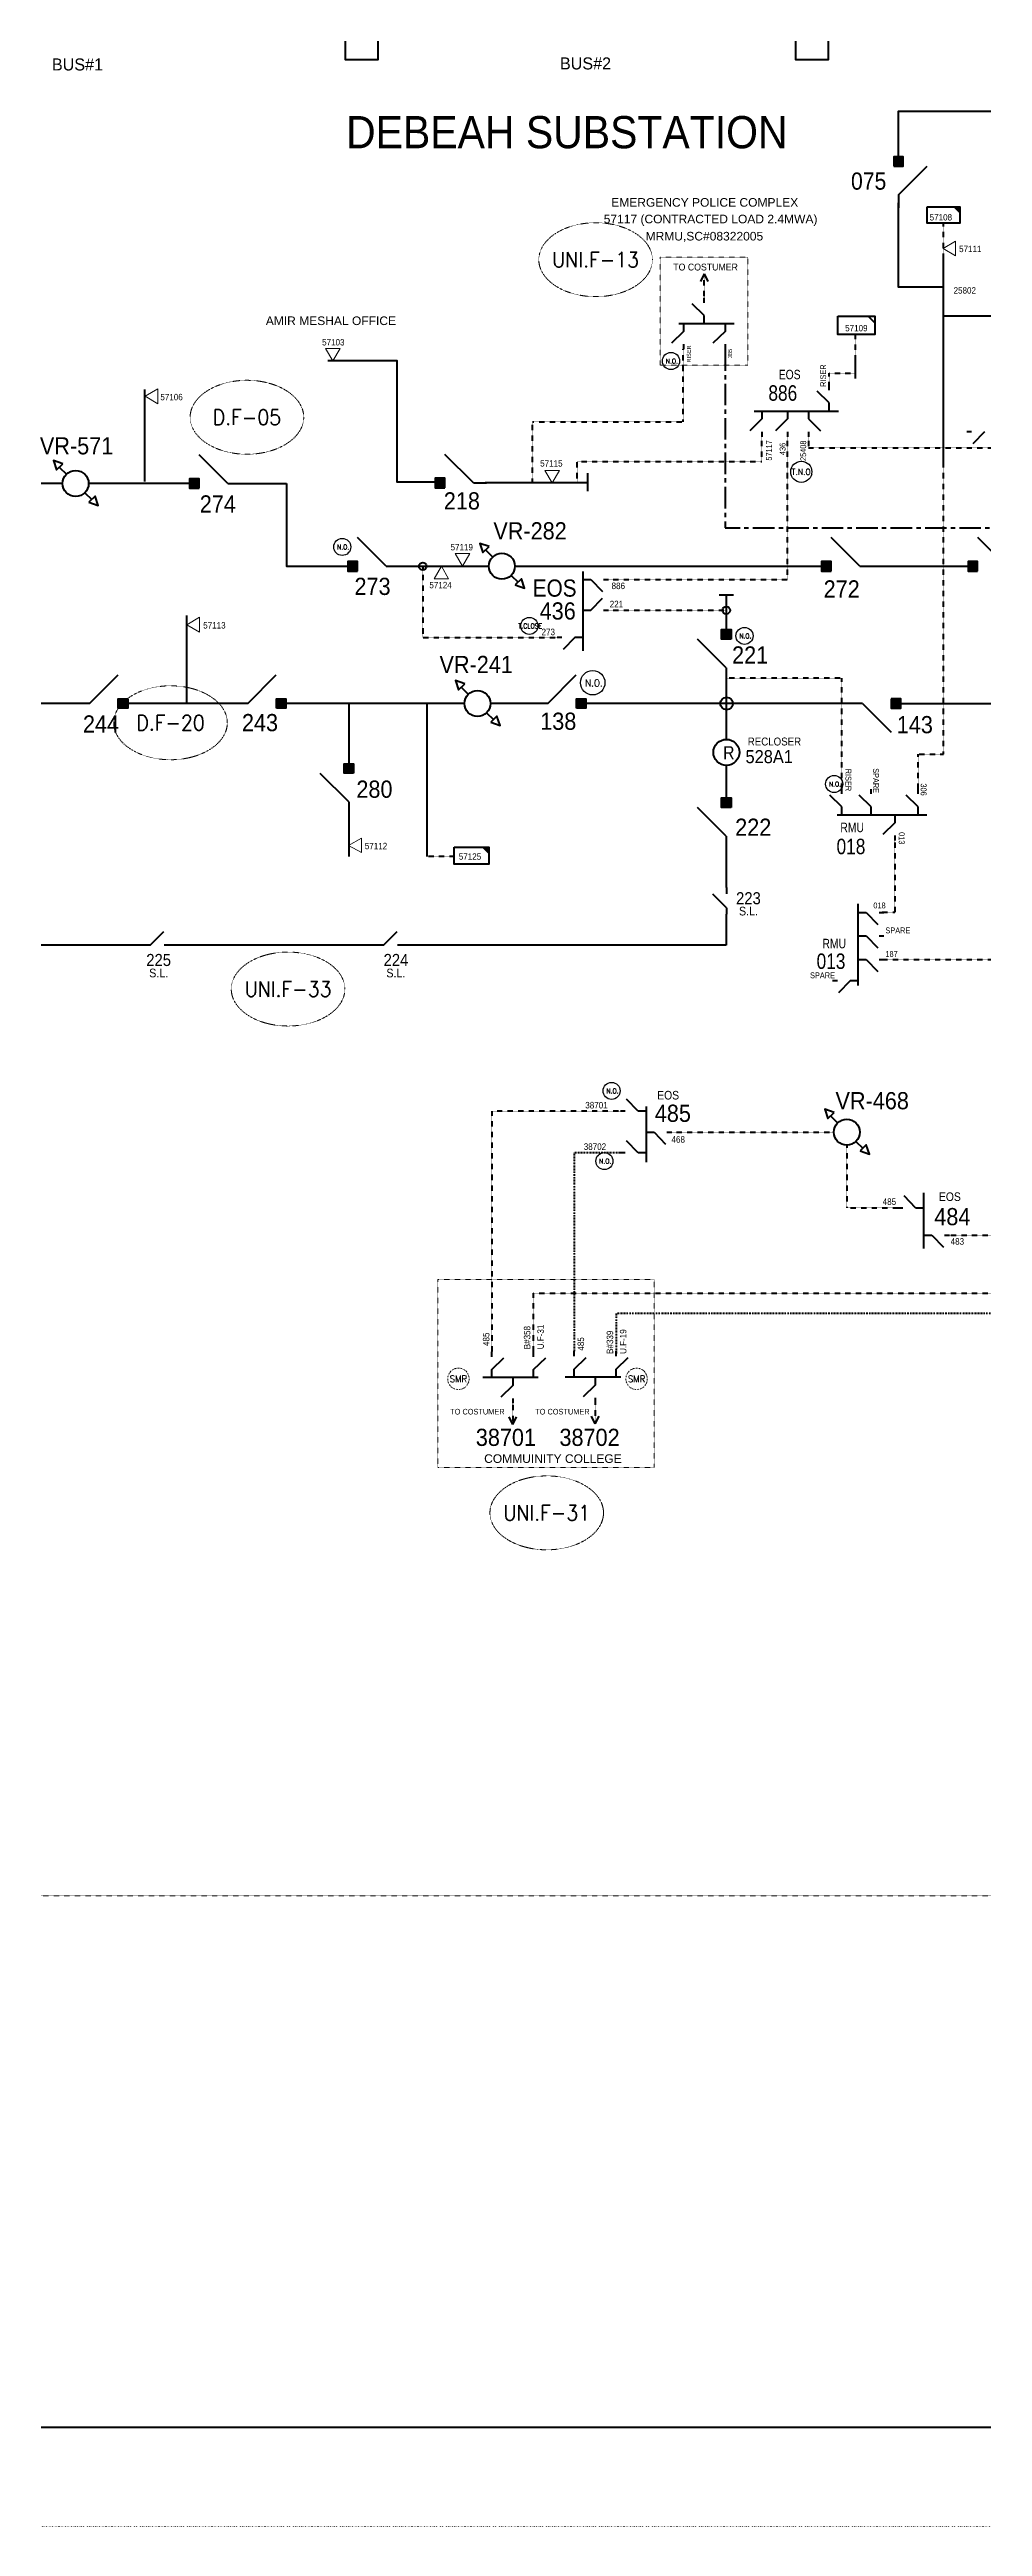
# Model space of a CAD drawing. Header units: metres. Extents: x 65984 to 144644, y -19036 to 23726.
# Drawn here: x 108566 to 109108, y 19332 to 20772 of the extents above; entities that cross this region are included whole.
import ezdxf
from ezdxf.enums import TextEntityAlignment as Align

# ---------------------------------------------------------------- set-up
doc = ezdxf.new("R2010")
doc.units = ezdxf.units.M
doc.header["$MEASUREMENT"] = 0
for name, pattern in [('( Center )', [2, 1.25, -0.25, 0.25, -0.25]), ('DGN Style 1', [0.6, 0, -0.6]), ('DGN Style 2', [0.023128, 0, -0.023128]), ('DGN Style 3', [0.013877, 0, -0.013877]), ('DGN Style 4', [1.6, 0.8, -0.4, 0, -0.4])]:
    doc.linetypes.add(name, pattern=pattern)
doc.layers.get('0').update_dxf_attribs({"color": 95, "lineweight": 40})
for name, color, linetype, lineweight in [('ABS', 7, 'Continuous', 40), ('ABS NUMBER', 112, 'Continuous', 30), ('D FDR  03', 112, 'Continuous', 40), ('d_eos', 111, 'Continuous', 40), ('d_eos no', 121, 'Continuous', 40), ('d_fco text', 95, 'Continuous', 40), ('d_grid line', 7, 'DGN Style 1', 0), ('d_oh branch', 94, 'Continuous', 40), ('d_switch', 95, 'Continuous', 40), ('d_tf', 1, 'Continuous', 40), ('d_tf no', 6, 'Continuous', 40), ('d_ug cable', 95, 'Continuous', 40), ('d_unit sub', 7, 'Continuous', 40), ('d_village name', 7, 'Continuous', 40), ('FDR  2  19', 172, 'Continuous', 40), ('FDR  4  08', 74, 'Continuous', 40), ('FDR  4  13', 206, 'Continuous', 40), ('fedr no', 95, 'Continuous', 40), ('GRID STATION  04', 7, 'Continuous', 40), ('Level 37', 7, 'Continuous', 0), ('O H MAIN FEEDER', 4, 'Continuous', 100), ('REGULATOR', 5, 'Continuous', 40), ('SW N O', 114, 'Continuous', 30)]:
    doc.layers.add(name, color=color, linetype=linetype, lineweight=lineweight)
doc.styles.add('NASKHF', font='naskhf.shx', dxfattribs={"height": 8})
doc.styles.add('Style-Arial', font='arial.ttf')
doc.styles.add('Style-ENGINEERING', font='ENGINEERING.shx')
doc.styles.add('Style-msdefault', font='msdefault.shx')
doc.styles.add('Style-simplex', font='simplex.shx')
doc.styles.add('Style-STANDARD', font='STANDARD.shx')

# ---------------------------------------------------------------- blocks, each defined once
blk = doc.blocks.new('ABS2_1_1')
at = {"color": 0, "linetype": 'ByBlock', "lineweight": -2, "ltscale": 500}
for q in [(-29900, 43500), (0, 0)]:
    blk.add_line((0, 13600), q, dxfattribs=at)
at = {"color": 0, "linetype": 'ByBlock', "lineweight": -2, "ltscale": 500, "flags": 128}
for points in [[(5000, 43600), (-5000, 43600), (-5000, 53600), (5000, 53600)], [(3791, 49653), (3791, 49653), (3791, 49653)]]:
    blk.add_lwpolyline(points, close=True, dxfattribs=at)
at = {"color": 0, "linetype": 'ByBlock', "lineweight": -2, "ltscale": 500}
for points in [[(5000, 43600), (-5000, 43600), (5000, 53600), (-5000, 53600)], [(3791, 49653), (3791, 49653), (3791, 49653)]]:
    blk.add_solid(points, dxfattribs=at)
blk = doc.blocks.new('*U809')
at = {"layer": 'REGULATOR', "color": 7, "linetype": 'Continuous', "lineweight": 211}
blk.add_circle((0, 0.1), 7.56, dxfattribs=at)
at = {"layer": 'ABS NUMBER', "color": 7, "lineweight": 211, "style": 'Style-ENGINEERING', "width": 0.9}
blk.add_text('R', height=7.56, dxfattribs=at).set_placement((-1.9, 3.7), align=Align.TOP_LEFT)
blk = doc.blocks.new('TF_8')
at = {"color": 0, "linetype": 'ByBlock', "lineweight": -2}
blk.add_line((6.3, 4.95), (9.9, 1.35), dxfattribs=at)
blk.add_3dface([(-10.1, 4.95), (9.9, 4.95), (9.9, -5.05), (-10.1, -5.05)], dxfattribs=at)
blk = doc.blocks.new('SS')
at = {"color": 0, "linetype": 'ByBlock', "lineweight": -2, "flags": 128}
blk.add_lwpolyline([(6.95, 4.25), (10.45, 4.25), (10.45, 0.75)], close=True, dxfattribs=at)
at = {"color": 0, "linetype": 'ByBlock', "lineweight": -2, "extrusion": (0, 0, -1)}
blk.add_solid([(-6.95, 4.25), (-10.45, 4.25), (-10.45, 0.75)], dxfattribs=at)
at = {"color": 0, "linetype": 'ByBlock', "lineweight": -2}
blk.add_3dface([(-9.55, 4.25), (10.45, 4.25), (10.45, -5.75), (-9.55, -5.75)], dxfattribs=at)
blk = doc.blocks.new('*U838')
at = {"layer": 'd_eos', "color": 7, "linetype": 'Continuous', "lineweight": 211, "ltscale": 0.638341}
for p, q in [((-4.6, 7.4), (-11.4, 14.4)), ((0, -16.2), (0, 16.2)), ((-12.1, 7.4), (-14.9, 7.4)), ((0, 7.4), (-4.6, 7.4)), ((0, -8.4), (4.7, -8.4)), ((4.7, -8.4), (11.4, -15.4)), ((12.1, -8.4), (14.9, -8.4))]:
    blk.add_line(p, q, dxfattribs=at)
blk = doc.blocks.new('*U846')
at = {"layer": 'd_eos', "color": 7, "linetype": 'Continuous', "lineweight": 211, "ltscale": 0.638341}
for p, q in [((-12.9, 12.1), (-12.9, 14.9)), ((11.3, 12.1), (11.3, 14.9)), ((14, 0), (-18.3, 0)), ((-12.9, 4.7), (-5.9, 11.5)), ((-12.9, 0), (-12.9, 4.7)), ((-0.8, 0), (-0.8, -4.6)), ((11.3, 4.7), (18.3, 11.5)), ((11.3, 0), (11.3, 4.7)), ((-0.8, -4.6), (6.2, -11.4)), ((-0.8, -12.1), (-0.8, -14.9))]:
    blk.add_line(p, q, dxfattribs=at)
blk = doc.blocks.new('*U882')
at = {"layer": 'd_ug cable', "color": 1, "linetype": 'Continuous', "lineweight": 100}
for q in [(-2.2, -2.2), (2.2, -2.2)]:
    blk.add_line((0, 2.3), q, dxfattribs=at)
blk = doc.blocks.new('*U828')
at = {"layer": 'd_eos', "color": 7, "linetype": 'Continuous', "lineweight": 211, "ltscale": 0.638341}
for p, q in [((-4.6, 11.3), (-11.4, 18.3)), ((-12.1, 11.3), (-14.9, 11.3)), ((0, 11.3), (-4.6, 11.3)), ((0, 14), (0, -18.3)), ((-12.1, -12.9), (-14.9, -12.9)), ((-4.6, -12.9), (-11.4, -5.9)), ((0, -12.9), (-4.6, -12.9)), ((0, -0.8), (4.7, -0.8)), ((4.7, -0.8), (11.4, -7.8)), ((12.1, -0.8), (14.9, -0.8))]:
    blk.add_line(p, q, dxfattribs=at)
blk = doc.blocks.new('*U889')
at = {"layer": 'd_ug cable', "color": 2, "linetype": 'Continuous', "lineweight": 100}
for q in [(-2.2, -2.2), (2.2, -2.2)]:
    blk.add_line((0, 2.3), q, dxfattribs=at)
blk = doc.blocks.new('*U888')
at = {"layer": 'd_eos', "color": 2, "linetype": 'Continuous', "lineweight": 211, "ltscale": 0.638341}
for p, q in [((-13, 18.2), (-13, 21.1)), ((-13, 10.8), (-6, 17.6)), ((11.3, 18.2), (11.3, 21.1)), ((11.3, 10.8), (18.3, 17.6)), ((14, 6.1), (-18.3, 6.1)), ((-13, 6.1), (-13, 10.8)), ((-0.8, 1.5), (-7.8, -5.3)), ((-0.8, 6.1), (-0.8, 1.5)), ((11.3, 6.1), (11.3, 10.8)), ((-0.8, -6), (-0.8, -8.8))]:
    blk.add_line(p, q, dxfattribs=at)
at = {"layer": 'd_ug cable', "color": 2, "linetype": 'DGN Style 3', "lineweight": 100}
blk.add_line((-0.8, -7.1), (-0.8, -21.1), dxfattribs=at)
at = {"layer": 'd_ug cable', "color": 2, "linetype": 'Continuous', "lineweight": 100, "extrusion": (0, 0, -1), "rotation": 180}
blk.add_blockref('*U889', (0.8, -18.8), dxfattribs=at)
blk = doc.blocks.new('*U747')
at = {"layer": 'ABS', "color": 7, "linetype": 'Continuous', "lineweight": 211, "ltscale": 0.118412}
for p, q in [((-8.3, 8.2), (-15.7, 8.2)), ((-8.3, 8.2), (7.9, -8.1)), ((15.7, 8.2), (8.3, 8.2))]:
    blk.add_line(p, q, dxfattribs=at)
blk = doc.blocks.new('*U892')
at = {"layer": 'SW N O', "color": 3}
blk.add_circle((0, 0), 16.8, dxfattribs=at)
at = {"layer": 'SW N O', "color": 3, "style": 'Style-STANDARD'}
blk.add_text('N.O.', height=9.6, dxfattribs=at).set_placement((1.7, -0.2), align=Align.MIDDLE_CENTER)
blk = doc.blocks.new('*U2179')
at = {"layer": 'REGULATOR', "color": 22, "linetype": 'Continuous', "lineweight": 106}
for p, q in [((24, 25.1), (13.4, 14.5)), ((-14.9, -13.7), (-25.5, -24.4))]:
    blk.add_line(p, q, dxfattribs=at)
at = {"layer": 'REGULATOR', "color": 22, "linetype": 'Continuous', "lineweight": 106, "flags": 128}
for points in [[(29.5, 20), (34.4, 34.3), (20.1, 29.6)], [(-29.6, -20), (-34.4, -34.3), (-20.1, -29.5)]]:
    blk.add_lwpolyline(points, close=True, dxfattribs=at)
at = {"layer": 'REGULATOR', "color": 22, "linetype": 'Continuous', "lineweight": 106}
blk.add_circle((-0.8, 0.4), 20, dxfattribs=at)
blk = doc.blocks.new('*U2180')
at = {"layer": 'REGULATOR', "color": 251, "linetype": 'Continuous', "lineweight": 106}
for p, q in [((24, 25.1), (13.4, 14.5)), ((-14.9, -13.7), (-25.5, -24.4))]:
    blk.add_line(p, q, dxfattribs=at)
at = {"layer": 'REGULATOR', "color": 251, "linetype": 'Continuous', "lineweight": 106, "flags": 128}
for points in [[(29.5, 20), (34.4, 34.3), (20.1, 29.6)], [(-29.6, -20), (-34.4, -34.3), (-20.1, -29.5)]]:
    blk.add_lwpolyline(points, close=True, dxfattribs=at)
at = {"layer": 'REGULATOR', "color": 251, "linetype": 'Continuous', "lineweight": 106}
blk.add_circle((-0.8, 0.4), 20, dxfattribs=at)
blk = doc.blocks.new('TRA1_648')
at = {"layer": 'd_tf', "color": 3, "linetype": 'Continuous', "lineweight": 0, "ltscale": 0.000426762, "extrusion": (0, 0, -1), "flags": 128}
blk.add_lwpolyline([(-10, -17), (0, 0), (10, -17)], close=True, dxfattribs=at)
blk = doc.blocks.new('TRA1_647')
at = {"layer": 'd_tf', "color": 3, "linetype": 'Continuous', "lineweight": 0, "ltscale": 0.000426762, "xscale": 1.000046566207832, "yscale": 1.000046566207832, "zscale": 1.000046566207832, "rotation": 180.0000000124235}
blk.add_blockref('TRA1_648', (0, 0), dxfattribs=at)
blk = doc.blocks.new('TRA1_640')
at = {"layer": 'd_tf', "color": 6, "linetype": 'Continuous', "lineweight": 0, "ltscale": 0.000426762, "flags": 128}
blk.add_lwpolyline([(10.1, -16.9), (0.1, 0.1), (-9.9, -16.9)], close=True, dxfattribs=at)
blk = doc.blocks.new('TRA1_639')
at = {"layer": 'd_tf', "color": 6, "linetype": 'Continuous', "lineweight": 0, "ltscale": 0.000426762, "xscale": 1.000046566207833, "yscale": 1.000046566207833, "zscale": 1.000046566207833, "rotation": 180}
blk.add_blockref('TRA1_640', (0, 0), dxfattribs=at)
blk = doc.blocks.new('*U2202')
at = {"layer": 'REGULATOR', "color": 98, "linetype": 'Continuous', "lineweight": 106}
for p, q in [((24, 25.1), (13.4, 14.5)), ((-14.9, -13.7), (-25.5, -24.4))]:
    blk.add_line(p, q, dxfattribs=at)
at = {"layer": 'REGULATOR', "color": 98, "linetype": 'Continuous', "lineweight": 106, "flags": 128}
for points in [[(29.5, 20), (34.4, 34.3), (20.1, 29.6)], [(-29.6, -20), (-34.4, -34.3), (-20.1, -29.5)]]:
    blk.add_lwpolyline(points, close=True, dxfattribs=at)
at = {"layer": 'REGULATOR', "color": 98, "linetype": 'Continuous', "lineweight": 106}
blk.add_circle((-0.8, 0.4), 20, dxfattribs=at)
blk = doc.blocks.new('*U1975')
at = {"layer": 'REGULATOR', "color": 5, "linetype": 'Continuous', "lineweight": 106}
for p, q in [((24, 25.1), (13.4, 14.5)), ((-14.9, -13.7), (-25.5, -24.4))]:
    blk.add_line(p, q, dxfattribs=at)
at = {"layer": 'REGULATOR', "color": 5, "linetype": 'Continuous', "lineweight": 106, "flags": 128}
for points in [[(29.5, 20), (34.4, 34.3), (20.1, 29.6)], [(-29.6, -20), (-34.4, -34.3), (-20.1, -29.5)]]:
    blk.add_lwpolyline(points, close=True, dxfattribs=at)
at = {"layer": 'REGULATOR', "color": 5, "linetype": 'Continuous', "lineweight": 106}
blk.add_circle((-0.8, 0.4), 20, dxfattribs=at)
blk = doc.blocks.new('*U3530')
at = {"layer": 'SW N O', "color": 1}
blk.add_circle((0, 0), 16.8, dxfattribs=at)
at = {"layer": 'SW N O', "color": 1, "style": 'Style-STANDARD'}
blk.add_text('T.CLOSE', height=9.6, dxfattribs=at).set_placement((1.7, -0.2), align=Align.MIDDLE_CENTER)
blk = doc.blocks.new('*U3531')
at = {"layer": 'SW N O', "color": 3}
blk.add_circle((0, 0), 16.8, dxfattribs=at)
at = {"layer": 'SW N O', "color": 3, "style": 'Style-STANDARD'}
blk.add_text('T.N.O.', height=9.6, dxfattribs=at).set_placement((1.7, -0.2), align=Align.MIDDLE_CENTER)

msp = doc.modelspace()

# ---------------------------------------------------------------- linework, layer by layer
at = {"layer": 'd_eos', "color": 7, "linetype": 'Continuous', "lineweight": 211, "ltscale": 0.638341}
for p, q in [((109018.8, 20573.9), (109018.8, 20576.7)), ((109018.8, 20566.5), (109011.8, 20573.3)), ((109018.8, 20561.8), (109018.8, 20566.5)), ((108979.6, 20557.2), (108972.6, 20550.4)), ((108975.1, 20561.8), (109024.2, 20561.8)), ((108979.6, 20561.8), (108979.6, 20557.2)), ((108979.6, 20549.7), (108979.6, 20546.9)), ((108994.5, 20557.2), (108987.5, 20550.4)), ((108994.5, 20561.8), (108994.5, 20557.2)), ((108994.5, 20549.7), (108994.5, 20546.9)), ((109006.7, 20561.8), (109006.7, 20557.2)), ((109006.7, 20557.2), (109013.7, 20550.4)), ((109006.7, 20549.7), (109006.7, 20546.9)), ((109101.5, 20549.8), (109098.7, 20549.8)), ((109108.9, 20549.8), (109102.2, 20542.8)), ((108875.5, 20468.5), (108875.5, 20422.4)), ((108875.5, 20463.9), (108880.2, 20463.9)), ((108880.2, 20463.9), (108887, 20456.9)), ((108887.6, 20463.9), (108890.4, 20463.9)), ((108880.2, 20446), (108887, 20453)), ((108875.5, 20446), (108880.2, 20446)), ((108887.6, 20446), (108890.4, 20446)), ((108863.4, 20430.1), (108860.6, 20430.1)), ((108870.9, 20430.1), (108864.1, 20423.1)), ((108875.5, 20430.1), (108870.9, 20430.1)), ((109026.1, 20331.7), (109019.1, 20338.5)), ((109026.1, 20339.2), (109026.1, 20342)), ((109026.1, 20327.1), (109026.1, 20331.7)), ((109043.1, 20331.8), (109036.1, 20338.5)), ((109043.1, 20339.2), (109043.1, 20342)), ((109043.1, 20327.1), (109043.1, 20331.8)), ((109070.4, 20331.7), (109063.4, 20338.5)), ((109070.4, 20339.2), (109070.4, 20342)), ((109070.4, 20327.1), (109070.4, 20331.7)), ((109023.4, 20327.1), (109075.4, 20327.1)), ((109056.8, 20322.4), (109049.8, 20315.7)), ((109056.8, 20327.1), (109056.8, 20322.4)), ((109056.8, 20315), (109056.8, 20312.2)), ((109035.6, 20227.9), (109035.6, 20275.3)), ((109035.6, 20270.4), (109040.2, 20270.4)), ((109040.2, 20270.4), (109047, 20263.4)), ((109047.7, 20270.4), (109050.5, 20270.4)), ((109035.6, 20256.7), (109040.2, 20256.7)), ((109040.2, 20256.7), (109047, 20249.7)), ((109047.7, 20256.7), (109050.5, 20256.7)), ((109035.6, 20243), (109040.2, 20243)), ((109040.2, 20243), (109047, 20236)), ((109047.7, 20243), (109050.5, 20243)), ((109023.5, 20230.6), (109020.6, 20230.6)), ((109030.9, 20230.6), (109024.1, 20223.6)), ((109035.6, 20230.6), (109030.9, 20230.6))]:
    msp.add_line(p, q, dxfattribs=at)
at = {"layer": 'd_grid line', "color": 7, "linetype": 'DGN Style 1', "lineweight": 0, "flags": 128}
msp.add_lwpolyline([(133459.3, 19332.1), (133459.3, 22713), (107396.8, 22713), (107396.8, 19332.1)], close=True, dxfattribs=at)
at = {"layer": 'd_oh branch', "color": 3, "linetype": 'Continuous', "lineweight": 100}
for p, q in [((109085.2, 20591.3), (109085.2, 20651.9)), ((109085.2, 20531.2), (109085.2, 20591.3))]:
    msp.add_line(p, q, dxfattribs=at)
at = {"layer": 'd_oh branch', "color": 6, "linetype": 'Continuous', "lineweight": 100}
msp.add_line((109034, 20580.8), (109034, 20593), dxfattribs=at)
at = {"layer": 'd_oh branch', "color": 251, "linetype": 'Continuous', "lineweight": 100}
msp.add_line((108621.1, 20520.8), (108621.1, 20574.3), dxfattribs=at)
at = {"layer": 'd_oh branch', "color": 22, "linetype": 'Continuous', "lineweight": 100}
for p, q in [((108645.5, 20391.8), (108645.5, 20443)), ((108739.6, 20391.8), (108739.6, 20356.8)), ((108785, 20391.8), (108785, 20302.8)), ((108739.6, 20328.7), (108739.6, 20302.8))]:
    msp.add_line(p, q, dxfattribs=at)
at = {"layer": 'd_oh branch', "color": 3, "linetype": 'Continuous', "lineweight": 100, "flags": 128}
for points in [[(109059, 20708.1), (109059, 20736.2), (109332.4, 20736.2), (109332.4, 21193.9), (109889.5, 21193.9), (109889.5, 21588.8), (111169.3, 21588.8), (111169.3, 21617.5)], [(109085.2, 20633.9), (109059, 20633.9), (109059, 20682.9)], [(109085.2, 20617.1), (109117.9, 20617.1), (109117.9, 20643)]]:
    msp.add_lwpolyline(points, dxfattribs=at)
at = {"layer": 'd_oh branch', "color": 6, "linetype": 'Continuous', "lineweight": 100, "flags": 128}
msp.add_lwpolyline([(108794.4, 20520.5), (108767.7, 20520.5), (108767.7, 20591), (108727.4, 20591)], dxfattribs=at)
at = {"layer": 'd_tf', "color": 251, "linetype": 'Continuous', "lineweight": 0, "ltscale": 0.000426762, "flags": 128}
msp.add_lwpolyline([(108628.7, 20566.1), (108628.7, 20574.7), (108621.3, 20570.4)], close=True, dxfattribs=at)
at = {"layer": 'd_tf', "color": 5, "linetype": 'Continuous', "lineweight": 0, "ltscale": 0.000426762, "flags": 128}
for points in [[(108809.9, 20479), (108801.4, 20479), (108805.7, 20471.6)], [(108797.6, 20464.2), (108789.1, 20464.2), (108793.4, 20471.6)]]:
    msp.add_lwpolyline(points, close=True, dxfattribs=at)
at = {"layer": 'd_tf', "color": 22, "linetype": 'Continuous', "lineweight": 0, "ltscale": 0.000426762, "flags": 128}
for points in [[(108652.9, 20433.3), (108652.9, 20441.9), (108645.5, 20437.6)], [(108746.9, 20305.1), (108746.9, 20313.6), (108739.5, 20309.3)]]:
    msp.add_lwpolyline(points, close=True, dxfattribs=at)
at = {"layer": 'd_ug cable', "color": 3, "linetype": 'DGN Style 3', "lineweight": 100}
msp.add_line((109085.2, 20651.5), (109085.2, 20670.9), dxfattribs=at)
at = {"layer": 'd_ug cable', "color": 1, "linetype": 'DGN Style 3', "lineweight": 100}
for p, q in [((108946.1, 20627.6), (108946.1, 20641.6)), ((108800.8, 20302.8), (108785, 20302.8))]:
    msp.add_line(p, q, dxfattribs=at)
at = {"layer": 'd_ug cable', "color": 6, "linetype": 'DGN Style 3', "lineweight": 100}
msp.add_line((109034, 20590.4), (109034, 20606.2), dxfattribs=at)
at = {"layer": 'd_ug cable', "color": 6, "linetype": 'DGN Style 3', "lineweight": 140}
msp.add_line((108890.4, 20446), (108958.9, 20446), dxfattribs=at)
at = {"layer": 'd_ug cable', "color": 1, "linetype": 'DGN Style 3', "lineweight": 0}
msp.add_line((107924.2, 19698.6), (144357.5, 19698.7), dxfattribs=at)
at = {"layer": 'd_ug cable', "color": 6, "linetype": 'DGN Style 3', "lineweight": 100, "flags": 128}
for points in [[(108846.4, 20520.5), (108846.4, 20555.5), (108933.9, 20555.5), (108933.9, 20597.7)], [(109018.8, 20576.7), (109018.8, 20583.9), (109034, 20583.9)], [(109006.7, 20546.9), (109006.7, 20540.5), (109217.4, 20540.5)]]:
    msp.add_lwpolyline(points, dxfattribs=at)
at = {"layer": 'd_ug cable', "color": 121, "linetype": '( Center )', "lineweight": 158, "ltscale": 10, "flags": 128}
msp.add_lwpolyline([(108958.2, 20597.7), (108958.2, 20493.9), (109288.5, 20493.9)], dxfattribs=at)
at = {"layer": 'd_ug cable', "color": 3, "linetype": 'DGN Style 3', "lineweight": 100, "flags": 128}
for points in [[(109070.4, 20342), (109070.4, 20362.4), (109085.2, 20362.4), (109085.2, 20439.1), (109085.2, 20549.8)], [(109026.1, 20342), (109026.1, 20406.6), (108958.9, 20406.6)], [(109056.8, 20312.2), (109056.8, 20270.4), (109049.1, 20270.4)], [(109050.5, 20243), (109202.7, 20243), (109202.7, 20177)]]:
    msp.add_lwpolyline(points, dxfattribs=at)
at = {"layer": 'd_ug cable', "color": 6, "linetype": 'DGN Style 3', "lineweight": 140, "flags": 128}
for points in [[(108872.2, 20520), (108872.2, 20532.4), (108979.6, 20532.4), (108979.6, 20546.9)], [(108890.4, 20463.9), (108994.5, 20463.9), (108994.5, 20546.9)]]:
    msp.add_lwpolyline(points, dxfattribs=at)
at = {"layer": 'd_ug cable', "color": 5, "linetype": 'DGN Style 3', "lineweight": 140, "flags": 128}
msp.add_lwpolyline([(108782.7, 20471.6), (108782.7, 20430.1), (108860.6, 20430.1)], dxfattribs=at)
at = {"layer": 'd_ug cable', "color": 6, "linetype": 'DGN Style 4', "lineweight": 53, "flags": 128}
for points in [[(108897.3, 20130.5), (108870.6, 20130.5), (108870.6, 20014.9)], [(109662.7, 19944.8), (109662.7, 20037.2), (108894.9, 20037.2), (108894.9, 20013.7)]]:
    msp.add_lwpolyline(points, dxfattribs=at)
at = {"layer": 'd_ug cable', "color": 98, "linetype": 'DGN Style 3', "lineweight": 140, "flags": 128}
for points in [[(108927.2, 20142.7), (109021.4, 20142.7)], [(109028.9, 20135), (109028.9, 20098.6), (109058.7, 20098.6)], [(109088.6, 20082.7), (110247.7, 20082.7)]]:
    msp.add_lwpolyline(points, dxfattribs=at)
at = {"layer": 'd_ug cable', "color": 2, "linetype": 'DGN Style 4', "lineweight": 13}
for centre in [(108803.3, 19999.2), (108906.8, 19999.2)]:
    msp.add_circle(centre, 6.21, dxfattribs=at)
at = {"layer": 'FDR  2  19', "color": 1, "linetype": 'DGN Style 3', "lineweight": 53, "flags": 128}
for points in [[(108897.3, 20154.8), (108822.7, 20154.8), (108822.7, 20014.9)], [(108847, 20014.9), (108847, 20049.1), (109940.7, 20049.1), (109940.7, 19944.8)]]:
    msp.add_lwpolyline(points, dxfattribs=at)
at = {"layer": 'FDR  4  08', "linetype": 'DGN Style 2', "lineweight": 13, "flags": 128}
msp.add_lwpolyline([(108917, 20057), (108917, 19947.7), (108791.4, 19947.7), (108791.4, 20057)], close=True, dxfattribs=at)
at = {"layer": 'FDR  4  13', "linetype": 'DGN Style 2', "lineweight": 13, "flags": 128}
msp.add_lwpolyline([(108920.5, 20588.4), (108971.5, 20588.4), (108971.5, 20651.2), (108920.5, 20651.2)], close=True, dxfattribs=at)
at = {"layer": 'fedr no', "color": 82, "linetype": 'DGN Style 3', "lineweight": 13, "true_color": 0x1dc70e}
for centre in [(108883, 20649.8), (108680.4, 20558.2), (108636, 20380.6), (108704.3, 20225.8), (108854.6, 19921.3)]:
    msp.add_ellipse(centre, major_axis=(33, 0), ratio=0.651175, dxfattribs=at)
at = {"layer": 'GRID STATION  04', "color": 121, "linetype": 'Continuous', "lineweight": 211, "ltscale": 0.588932, "flags": 128}
for points in [[(108737.4, 20784.6), (108737.4, 20766.2), (108756.7, 20766.2), (108756.7, 20784.6)], [(108999.1, 20784.6), (108999.1, 20766.2), (109018.4, 20766.2), (109018.4, 20784.6)]]:
    msp.add_lwpolyline(points, close=True, dxfattribs=at)
at = {"layer": 'O H MAIN FEEDER', "color": 251, "lineweight": 211, "ltscale": 0.498271}
for p, q in [((108573.2, 20519.7), (108544.1, 20519.7)), ((108646.5, 20519.7), (108588.5, 20519.7))]:
    msp.add_line(p, q, dxfattribs=at)
at = {"layer": 'O H MAIN FEEDER', "color": 6, "lineweight": 211, "ltscale": 0.498271}
for p, q in [((108878.4, 20520), (108818.9, 20520)), ((108878.4, 20515.2), (108878.4, 20525.8)), ((108954.7, 20454.9), (108963.2, 20454.9))]:
    msp.add_line(p, q, dxfattribs=at)
at = {"layer": 'O H MAIN FEEDER', "color": 140, "lineweight": 211, "ltscale": 0.498271, "flags": 128}
msp.add_lwpolyline([(106943.9, 22834.8), (144644.1, 22834.8), (144644.1, 19389.5), (106943.9, 19389.5)], close=True, dxfattribs=at)
at = {"layer": 'O H MAIN FEEDER', "color": 251, "lineweight": 211, "ltscale": 0.498271, "flags": 128}
for points in [[(108676.4, 20519.7), (108703.4, 20519.7)], [(108703.4, 20519.7), (108703.4, 20471.6), (108742.4, 20471.6)]]:
    msp.add_lwpolyline(points, dxfattribs=at)
at = {"layer": 'O H MAIN FEEDER', "color": 5, "lineweight": 211, "ltscale": 0.498271, "flags": 128}
for points in [[(108768.9, 20471.6), (108821, 20471.6)], [(108836.1, 20471.6), (109014.3, 20471.6)], [(109044, 20471.6), (109100.3, 20471.6)]]:
    msp.add_lwpolyline(points, dxfattribs=at)
at = {"layer": 'O H MAIN FEEDER', "color": 6, "lineweight": 211, "ltscale": 0.498271, "flags": 128}
for points in [[(108958.9, 20454.9), (108958.9, 20434.8)], [(108958.9, 20405.3), (108958.9, 20386.6)], [(108944.4, 20391.8), (108876.8, 20391.8)], [(109033.5, 20391.8), (108944.4, 20391.8)], [(109058.5, 20391.8), (109114.7, 20391.8), (109114.7, 20298.8), (109139.5, 20298.8)], [(108958.9, 20387.1), (108958.9, 20371.2)], [(108958.9, 20356.1), (108958.9, 20337)], [(108958.9, 20312.4), (108958.9, 20284.8)], [(108620.6, 20251.3), (108533.4, 20251.3)], [(108756.2, 20251.3), (108636, 20251.3)], [(108958.9, 20251.3), (108771.6, 20251.3)]]:
    msp.add_lwpolyline(points, dxfattribs=at)
at = {"layer": 'O H MAIN FEEDER', "color": 22, "lineweight": 211, "ltscale": 0.498271, "flags": 128}
for points in [[(108588.6, 20391.8), (108551.8, 20391.8)], [(108674.3, 20391.8), (108608.5, 20391.8)], [(108806.5, 20391.8), (108701.2, 20391.8)], [(108855.2, 20391.8), (108821.9, 20391.8)]]:
    msp.add_lwpolyline(points, dxfattribs=at)
at = {"layer": 'O H MAIN FEEDER', "color": 3, "lineweight": 211, "ltscale": 0.498271, "flags": 128}
msp.add_lwpolyline([(108958.9, 20269.4), (108958.9, 20251.3)], dxfattribs=at)
at = {"layer": 'O H MAIN FEEDER', "color": 5, "lineweight": 211, "ltscale": 0.488306}
msp.add_circle((108782.6, 20471.6), 2.21, dxfattribs=at)
at = {"layer": 'O H MAIN FEEDER', "color": 6, "lineweight": 211, "ltscale": 0.488306}
msp.add_circle((108958.9, 20446), 2.21, dxfattribs=at)
at = {"layer": 'O H MAIN FEEDER', "color": 6, "ltscale": 0.426762}
msp.add_circle((108959.1, 20391.8), 3.65, dxfattribs=at)

# ---------------------------------------------------------------- block references
at = {"layer": 'ABS', "color": 3, "linetype": 'Continuous', "lineweight": 211, "ltscale": 0.829472, "xscale": 0.000555747191877611, "yscale": -0.0005557471918776113, "zscale": 0.0003680335276451397, "rotation": 180.0000000000002}
msp.add_blockref('ABS2_1_1', (109059, 20679.9), dxfattribs=at)
at = {"layer": 'ABS', "color": 7, "linetype": 'Continuous', "lineweight": 211, "ltscale": 0.829472, "zscale": 0.0003680335276451397}
for p, xscale, yscale, rotation in [((108676.9, 20519.7), 0.000555747191877611, -0.0005557471918776113, 270.0000000000002), ((108819.6, 20520), 0.000555747191877611, -0.0005557471918776113, 270.0000000000002), ((108768.9, 20471.6), 0.000555747191877611, -0.0005557471918776113, 270.0000000000002), ((109044.1, 20471.6), 0.000555747191877611, -0.0005557471918776113, 270.0000000000002), ((109129.2, 20471.6), 0.000555747191877611, -0.0005557471918776113, 270.0000000000002), ((108958.9, 20405), 0.000555747191877611, 0.000555747191877611, 359.9999999999998), ((108581.4, 20391.8), 0.000555747191877611, 0.000555747191877611, 269.9999999999997), ((108673.3, 20391.8), 0.000555747191877611, 0.000555747191877611, 269.9999999999997), ((108847.6, 20391.8), 0.000555747191877611, 0.000555747191877611, 269.9999999999997), ((109030.5, 20391.8), 0.000555747191877611, -0.0005557471918776113, 90.00000000000024), ((108739.6, 20327), 0.000555747191877611, 0.000555747191877611, 359.9999999999998), ((108958.9, 20307.2), 0.0005557471918776109, 0.0005557471918776109, 359.9999999999997)]:
    msp.add_blockref('ABS2_1_1', p, dxfattribs=dict(at, xscale=xscale, yscale=yscale, rotation=rotation))
at = {"layer": 'ABS', "color": 7, "linetype": 'Continuous', "lineweight": 211, "ltscale": 0.118412, "extrusion": (0, 0, -1), "xscale": 0.4899999999999999, "yscale": 0.4899999999999999, "zscale": 0.4899999999999999}
for p, rotation in [((-108955, 20277.1), 89.99999999999999), ((-108628.3, 20255.3), 180), ((-108763.9, 20255.3), 180)]:
    msp.add_blockref('*U747', p, dxfattribs=dict(at, rotation=rotation))
at = {"layer": 'd_eos', "color": 7, "linetype": 'Continuous', "lineweight": 211, "ltscale": 0.638341, "rotation": 180}
msp.add_blockref('*U846', (108945.3, 20612.7), dxfattribs=at)
at = {"layer": 'd_eos', "color": 7, "linetype": 'Continuous', "lineweight": 211, "ltscale": 0.638341}
for name, p in [('*U828', (108912.3, 20143.5)), ('*U838', (109073.7, 20091.1))]:
    msp.add_blockref(name, p, dxfattribs=at)
at = {"layer": 'd_eos', "color": 2, "linetype": 'Continuous', "lineweight": 211, "ltscale": 0.638341}
for p in [(108835.7, 19993.8), (108883.6, 19994.1)]:
    msp.add_blockref('*U888', p, dxfattribs=at)
at = {"layer": 'd_tf', "color": 3, "linetype": 'Continuous', "lineweight": 0, "ltscale": 0.000426762, "xscale": 0.4267622666611982, "yscale": 0.4267622666611982, "zscale": 0.4267622666611982, "rotation": 269.9997331952823}
msp.add_blockref('TRA1_647', (109084.9, 20656.3), dxfattribs=at)
at = {"layer": 'd_tf', "color": 6, "linetype": 'Continuous', "lineweight": 0, "ltscale": 0.000426762, "xscale": 0.4267622666565712, "yscale": 0.4267622666565712, "zscale": 0.4267622666565712}
msp.add_blockref('TRA1_639', (108730.3, 20591), dxfattribs=at)
at = {"layer": 'd_tf', "color": 6, "linetype": 'Continuous', "lineweight": 0, "ltscale": 0.000426762, "extrusion": (0, 0, -1), "xscale": 0.4267622666565712, "yscale": 0.4267622666565712, "zscale": 0.4267622666565712}
msp.add_blockref('TRA1_639', (-108857.8, 20520.1), dxfattribs=at)
at = {"layer": 'd_ug cable', "color": 1, "linetype": 'Continuous', "lineweight": 100}
msp.add_blockref('*U882', (108946.1, 20639.3), dxfattribs=at)
at = {"layer": 'd_unit sub', "color": 3, "linetype": 'Continuous', "lineweight": 40, "xscale": 0.9434759040005102, "yscale": 0.9434759040005102, "zscale": 0.4717379520002551}
msp.add_blockref('SS', (109084.7, 20676.5), dxfattribs=at)
at = {"layer": 'd_unit sub', "color": 6, "linetype": 'Continuous', "lineweight": 40, "xscale": 1.077814064687291, "yscale": 1.077814064687291, "zscale": 0.4267622666565712}
msp.add_blockref('TF_8', (109034.6, 20611.7), dxfattribs=at)
at = {"layer": 'd_unit sub', "color": 1, "linetype": 'Continuous', "lineweight": 40, "xscale": 1.006365944317303, "yscale": 1.006365944317303, "zscale": 0.5031829721586517}
msp.add_blockref('SS', (108810.4, 20304.1), dxfattribs=at)
at = {"layer": 'REGULATOR', "color": 251, "linetype": 'Continuous', "lineweight": 106, "xscale": 0.3780441023579738, "yscale": 0.3780441023579738, "zscale": 0.3780441023579738, "rotation": 90.00000000000001}
msp.add_blockref('*U2180', (108581, 20520), dxfattribs=at)
at = {"layer": 'REGULATOR', "color": 5, "linetype": 'Continuous', "lineweight": 106, "xscale": 0.3780441023579738, "yscale": 0.3780441023579738, "zscale": 0.3780441023579738, "rotation": 90.00000000000001}
msp.add_blockref('*U1975', (108828.7, 20471.9), dxfattribs=at)
at = {"layer": 'REGULATOR', "color": 22, "linetype": 'Continuous', "lineweight": 106, "xscale": 0.3780441023579738, "yscale": 0.3780441023579738, "zscale": 0.3780441023579738, "rotation": 90.00000000000001}
msp.add_blockref('*U2179', (108814.5, 20392.1), dxfattribs=at)
at = {"layer": 'REGULATOR', "color": 7, "linetype": 'Continuous', "lineweight": 211}
msp.add_blockref('*U809', (108959, 20363.3), dxfattribs=at)
at = {"layer": 'REGULATOR', "color": 98, "linetype": 'Continuous', "lineweight": 106, "xscale": 0.3780441023579738, "yscale": 0.3780441023579738, "zscale": 0.3780441023579738, "rotation": 90.00000000000001}
msp.add_blockref('*U2202', (109029.1, 20142.9), dxfattribs=at)
at = {"layer": 'SW N O', "color": 3}
for name, p, xscale, yscale, zscale in [('*U892', (108926.8, 20590.9), 0.2950694635422144, 0.2950694635422144, 0.2950694635422144), ('*U3531', (109002.5, 20526.5), 0.3661975980691059, 0.3661975980691059, 0.3661975980691059), ('*U892', (108735.8, 20482.8), 0.2950694635422144, 0.2950694635422144, 0.2950694635422144), ('*U892', (108969.5, 20431.1), 0.2950694635422144, 0.2950694635422144, 0.2950694635422144), ('*U892', (108881.3, 20403.9), 0.4239927453195014, 0.4239927453195014, 0.4239927453195014), ('*U892', (109021.6, 20345), 0.2950694635422144, 0.2950694635422144, 0.2950694635422144), ('*U892', (108892.3, 20166.6), 0.2950694635422144, 0.2950694635422144, 0.2950694635422144), ('*U892', (108888.1, 20125.8), 0.2950694635422144, 0.2950694635422144, 0.2950694635422144)]:
    msp.add_blockref(name, p, dxfattribs=dict(at, xscale=xscale, yscale=yscale, zscale=zscale))
at = {"layer": 'SW N O', "color": 1, "xscale": 0.2950694635422144, "yscale": 0.2950694635422144, "zscale": 0.2950694635422144}
msp.add_blockref('*U3530', (108844.5, 20436.9), dxfattribs=at)

# ---------------------------------------------------------------- texts
at = {"layer": 'ABS NUMBER', "color": 3, "lineweight": 140, "style": 'Style-Arial', "width": 0.88}
msp.add_text('075', height=10, dxfattribs=at).set_placement((109031.4, 20700.5), align=Align.TOP_LEFT)
at = {"layer": 'ABS NUMBER', "color": 7, "lineweight": 140, "style": 'Style-Arial', "width": 0.9}
for s, height, p in [('VR-571', 10, (108560.1, 20546.6)), ('274', 10, (108653, 20512.8)), ('218', 10, (108794.8, 20514.6)), ('VR-282', 10, (108823.6, 20497.2)), ('273', 10, (108742.9, 20464.9)), ('272', 10, (109015.5, 20463.4)), ('VR-241', 10, (108792.3, 20419.5)), ('221', 10, (108962.3, 20425)), ('244', 10, (108585.1, 20384.9)), ('243', 10, (108677.5, 20385.7)), ('138', 10, (108850.8, 20386.5)), ('143', 10, (109058, 20384.5)), ('528A1', 7.58, (108970.1, 20364.7)), ('280', 10, (108744, 20347)), ('222', 10, (108964.1, 20324.9)), ('VR-468', 10, (109022.4, 20165.9))]:
    msp.add_text(s, height=height, dxfattribs=at).set_placement(p, align=Align.TOP_LEFT)
at = {"layer": 'ABS NUMBER', "color": 7, "lineweight": 140, "style": 'Style-Arial', "width": 0.88}
for s, height, p in [('223', 7.02, (108964.6, 20275.1)), ('S.L.', 5.08, (108966.3, 20268.6)), ('225', 7.02, (108621.9, 20239.2)), ('224', 7.02, (108759.8, 20239.2)), ('S.L.', 5.08, (108623.6, 20232.6)), ('S.L.', 5.08, (108761.4, 20232.6))]:
    msp.add_text(s, height=height, dxfattribs=at).set_placement(p)
at = {"layer": 'D FDR  03', "linetype": 'DGN Style 3', "lineweight": 40, "attachment_point": 5, "line_spacing_factor": 0.6, "style": 'Style-ENGINEERING'}
for insert, char_height in [((108946.9, 20645.5), 4), ((108814.3, 19980.1), 3.263), ((108863.7, 19980.1), 3.263)]:
    msp.add_mtext('\\H1x;\\W0.95;TO COSTUMER', dxfattribs=dict(at, insert=insert, char_height=char_height))
at = {"layer": 'd_eos no', "color": 7, "linetype": 'Continuous', "lineweight": 140}
for s, height, style, width, p in [('886', 9, 'Style-msdefault', 0.833333, (108983.4, 20576.8)), ('436', 10, 'Style-Arial', 0.9, (108850.5, 20450.6)), ('018', 9, 'Style-msdefault', 0.833333, (109023, 20313.2)), ('013', 9, 'Style-msdefault', 0.833333, (109011.4, 20246.5)), ('485', 10, 'Style-Arial', 0.9, (108917.4, 20158.6)), ('484', 10, 'Style-Arial', 0.9, (109079.8, 20098.5))]:
    msp.add_text(s, height=height, dxfattribs=dict(at, style=style, width=width)).set_placement(p, align=Align.TOP_LEFT)
at = {"layer": 'd_eos no', "color": 7, "linetype": 'Continuous', "lineweight": 53, "style": 'Style-msdefault'}
for s, height, width, p in [('EOS', 5.5, 0.818182, (108989.4, 20585.8)), ('EOS', 10, 0.9, (108846.5, 20463.9)), ('RMU', 5.5, 0.818182, (109025.2, 20322.5)), ('RMU', 5.5, 0.818182, (109014.8, 20255)), ('EOS', 5, 0.9, (108918.8, 20166.6)), ('EOS', 5, 0.9, (109082.5, 20107.6))]:
    msp.add_text(s, height=height, dxfattribs=dict(at, width=width)).set_placement(p, align=Align.TOP_LEFT)
at = {"layer": 'd_eos no', "color": 2, "linetype": 'Continuous', "lineweight": 140, "style": 'Style-Arial', "width": 0.9}
for s, p in [('38701', (108813.4, 19970.2)), ('38702', (108862, 19970.2))]:
    msp.add_text(s, height=10, dxfattribs=at).set_placement(p, align=Align.TOP_LEFT)
at = {"layer": 'd_fco text', "color": 121, "linetype": 'Continuous', "lineweight": 70, "style": 'Style-msdefault', "width": 0.916667}
msp.add_text('RECLOSER', height=4.6, dxfattribs=at).set_placement((108971.4, 20372), align=Align.TOP_LEFT)
at = {"layer": 'd_switch', "color": 1, "linetype": 'Continuous', "lineweight": 30, "style": 'Style-ENGINEERING', "width": 0.857143}
for s, rotation, p in [('RISER', 90, (109013.5, 20575.9)), ('57117', 90, (108982, 20533)), ('436', 90, (108989.9, 20536.2)), ('25408', 90, (109001.9, 20532.8)), ('RISER', 270, (109031.6, 20353.9)), ('SPARE', 270, (109047.6, 20354.2))]:
    msp.add_text(s, height=3.43, rotation=rotation, dxfattribs=at).set_placement(p, align=Align.TOP_LEFT)
at = {"layer": 'd_switch', "color": 2, "linetype": 'Continuous', "lineweight": 30, "style": 'Style-ENGINEERING', "width": 0.921053}
msp.add_text('886', height=3.8, dxfattribs=at).set_placement((108900.1, 20462.1), align=Align.TOP_RIGHT)
msp.add_text('221', height=3.8, dxfattribs=at).set_placement((108891.2, 20451.5), align=Align.TOP_LEFT)
at = {"layer": 'd_switch', "color": 6, "linetype": 'Continuous', "lineweight": 30, "style": 'Style-ENGINEERING', "width": 0.921053}
msp.add_text('273', height=3.8, dxfattribs=at).set_placement((108851.6, 20435.3), align=Align.TOP_LEFT)
at = {"layer": 'd_switch', "color": 1, "linetype": 'Continuous', "lineweight": 30, "style": 'Style-ENGINEERING', "width": 0.857143}
for s, p in [('306', (109075.3, 20338.2)), ('013', (109062.6, 20309.9))]:
    msp.add_text(s, height=3.43, rotation=270, dxfattribs=at).set_placement(p, align=Align.TOP_RIGHT)
for s, p in [('018', (109044.4, 20276.1)), ('SPARE', (109051.4, 20261.6)), ('187', (109051.4, 20247.9)), ('SPARE', (109007.6, 20235.5))]:
    msp.add_text(s, height=3.43, dxfattribs=at).set_placement(p, align=Align.TOP_LEFT)
at = {"layer": 'd_switch', "color": 98, "linetype": 'Continuous', "lineweight": 30, "style": 'Style-ENGINEERING', "width": 0.921053}
for s, p in [('38701', (108877, 20160.2)), ('38702', (108876.1, 20136.1)), ('468', (108927.1, 20140.3)), ('485', (109049.8, 20104.1)), ('483', (109089.3, 20081))]:
    msp.add_text(s, height=3.8, dxfattribs=at).set_placement(p, align=Align.TOP_LEFT)
at = {"layer": 'd_switch', "color": 2, "linetype": 'Continuous', "lineweight": 30, "style": 'Style-ENGINEERING', "width": 0.921053}
for s, p in [('B#358', (108841.3, 20016.4)), ('U.F-31', (108849.1, 20016.4)), ('485', (108817.5, 20018.3)), ('485', (108872.5, 20015.6)), ('B#339', (108889.4, 20013.7)), ('U.F-19', (108897.1, 20013.7))]:
    msp.add_text(s, height=3.8, rotation=90, dxfattribs=at).set_placement(p, align=Align.TOP_LEFT)
at = {"layer": 'd_tf no', "color": 3, "linetype": 'Continuous', "lineweight": 40, "style": 'Style-msdefault', "width": 0.945946}
for s, p in [('57108', (109077.1, 20676.3)), ('57111', (109094.2, 20657.9)), ('25802', (109091, 20633.8))]:
    msp.add_text(s, height=3.7, dxfattribs=at).set_placement(p, align=Align.TOP_LEFT)
at = {"layer": 'd_tf no', "color": 6, "linetype": 'Continuous', "lineweight": 40, "style": 'Style-ENGINEERING', "width": 0.945946}
for s, p in [('57109', (109034.5, 20610)), ('57103', (108730.6, 20601.8)), ('57115', (108857.3, 20531.4))]:
    msp.add_text(s, height=3.7, dxfattribs=at).set_placement(p, align=Align.MIDDLE_CENTER)
at = {"layer": 'd_tf no', "color": 251, "linetype": 'Continuous', "lineweight": 40, "style": 'Style-msdefault', "width": 0.945946}
msp.add_text('57106', height=3.7, dxfattribs=at).set_placement((108630.1, 20571.8), align=Align.TOP_LEFT)
at = {"layer": 'd_tf no', "color": 5, "linetype": 'Continuous', "lineweight": 40, "style": 'Style-msdefault', "width": 0.945946}
msp.add_text('57119', height=3.7, dxfattribs=at).set_placement((108798.7, 20484.5), align=Align.TOP_LEFT)
msp.add_text('57124', height=3.7, rotation=360, dxfattribs=at).set_placement((108786.4, 20458.8))
at = {"layer": 'd_tf no', "color": 22, "linetype": 'Continuous', "lineweight": 40, "style": 'Style-msdefault', "width": 0.945946}
for s, p in [('57113', (108655, 20439.1)), ('57112', (108748.9, 20310.8)), ('57125', (108803.5, 20304.7))]:
    msp.add_text(s, height=3.7, dxfattribs=at).set_placement(p, align=Align.TOP_LEFT)
at = {"layer": 'd_tf no', "color": 1, "linetype": 'Continuous', "lineweight": 13, "style": 'Style-simplex', "width": 0.909091}
for p in [(108803.3, 19999.2), (108906.8, 19999.2)]:
    msp.add_text('SMR', height=3.96, dxfattribs=at).set_placement(p, align=Align.MIDDLE_CENTER)
at = {"layer": 'd_village name', "color": 7, "linetype": 'Continuous', "lineweight": 53, "style": 'Style-Arial'}
msp.add_text('EMERGENCY POLICE COMPLEX', height=5, rotation=360, dxfattribs=at).set_placement((108946.4, 20683.1), align=Align.MIDDLE_CENTER)
at = {"layer": 'd_village name', "color": 94, "linetype": 'Continuous', "lineweight": 53, "style": 'Style-Arial'}
msp.add_text('AMIR MESHAL OFFICE', height=5, dxfattribs=at).set_placement((108729.2, 20614.3), align=Align.MIDDLE_CENTER)
at = {"layer": 'd_village name', "color": 7, "linetype": 'Continuous', "lineweight": 53, "attachment_point": 5, "style": 'Style-Arial'}
for s, insert, char_height, line_spacing_factor in [('57117 (CONTRACTED LOAD 2.4MWA)', (108949.8, 20672.7), 5, 0.6), ('\\H0.7113x;MRMU,SC#08322005', (108946.2, 20663), 7.029, 0.42678), ('COMMUINITY COLLEGE\\P', (108858.2, 19952.8), 5, 0.6)]:
    msp.add_mtext(s, dxfattribs=dict(at, insert=insert, char_height=char_height, line_spacing_factor=line_spacing_factor))
at = {"layer": 'FDR  4  13', "linetype": 'Continuous', "char_height": 2.35, "attachment_point": 5, "rotation": 90, "style": 'Style-ENGINEERING'}
for s, insert in [('RISER', (108937.2, 20595)), ('385', (108961.1, 20595.3))]:
    msp.add_mtext(s, dxfattribs=dict(at, insert=insert))
at = {"layer": 'fedr no', "color": 6, "linetype": 'Continuous', "lineweight": 40, "char_height": 8.85, "attachment_point": 5, "style": 'Style-STANDARD'}
for s, insert in [('UNI.F-13', (108883, 20649.8)), ('D.F-05', (108680.4, 20558.2)), ('D.F-20', (108636, 20380.6)), ('UNI.F-33', (108704.3, 20225.8)), ('UNI.F-31', (108854.6, 19921.3))]:
    msp.add_mtext(s, dxfattribs=dict(at, insert=insert))
at = {"layer": 'GRID STATION  04', "color": 121, "linetype": 'Continuous', "lineweight": 70, "style": 'Style-msdefault'}
for s, p in [('BUS#1', (108567.1, 20766.8)), ('BUS#2', (108862.3, 20767.4))]:
    msp.add_text(s, height=7, dxfattribs=at).set_placement(p, align=Align.TOP_LEFT)
at = {"layer": 'Level 37', "color": 7, "linetype": 'Continuous', "lineweight": 70, "insert": (108738, 20745.8), "char_height": 7.493, "attachment_point": 1, "style": 'NASKHF'}
msp.add_mtext('\\P\\Fmsdefault;\\H2.5x;\\W0.95;DEBEAH SUBSTATION', dxfattribs=at)

doc.saveas('drawing.dxf')
